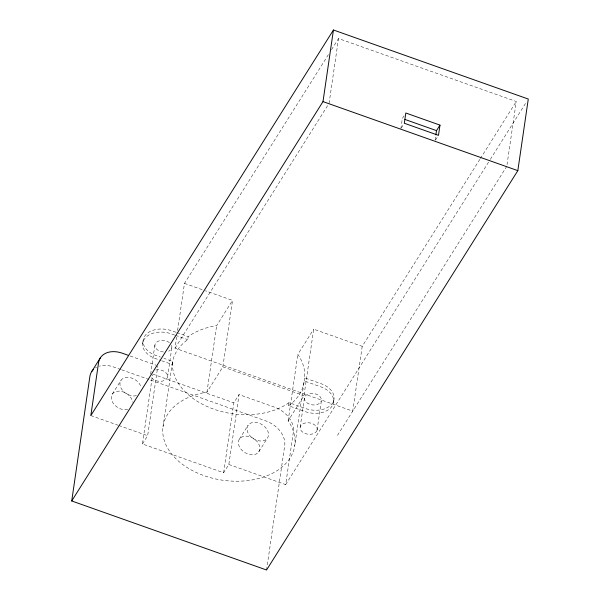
<?xml version="1.0" encoding="UTF-8"?>
<svg xmlns="http://www.w3.org/2000/svg" width="600" height="600" viewBox="0 0 600 600"><rect width="100%" height="100%" fill="white"/><g stroke="black" fill="none" stroke-linecap="round" stroke-linejoin="round"><path stroke-width="0.45" stroke-dasharray="3 2.25" d="M479.865 159.36L362.212 346.358L313.695 329.168L303.998 395.662L288.12 420.893A66.547 44.527 8.3 0 1 255.923 479.168A66.547 44.527 8.3 0 1 167.445 447.817A66.547 44.527 8.3 0 1 206.947 392.13L222.847 366.847L232.53 300.39L205.44 290.798M172.403 362.452L163.035 426.638M303.9 382.95L294.683 446.16M142.665 343.785L143.273 339.577M150.637 374.145L154.913 344.82M228.84 464.482L285.668 484.62L293.377 431.76A23.19 16.523 32.2 0 0 274.5 407.145L239.04 394.575L228.84 464.482L223.642 472.748L142.462 443.978L152.528 374.993M142.462 443.978L147.66 435.72L157.86 365.812M167.565 376.92L171.847 347.595M161.678 360.757L172.132 364.462L172.583 361.395L163.868 358.305M362.212 346.358L352.74 411.143L175.02 348.165L176.64 337.065M177.585 330.585L184.47 283.38L328.553 54.383M172.132 364.462A66.547 44.527 8.3 0 1 187.733 339.675L188.175 336.608A66.547 44.527 8.3 0 1 216.645 325.627L232.53 300.39M206.947 392.13L216.645 325.627M223.642 472.748L233.843 402.84L239.04 394.575M329.07 103.328L338.528 38.535L516.263 101.512L507.037 164.595M288.57 405.72A66.547 44.527 8.3 0 0 304.17 380.94L320.715 386.798A20.865 13.965 8.3 0 1 332.145 406.005A20.865 13.965 8.3 0 1 305.123 411.585L288.57 405.72L289.02 402.653L305.572 408.518A20.865 13.965 8.3 0 0 332.595 402.938A20.865 13.965 8.3 0 0 321.165 383.73L304.612 377.865A66.547 44.527 8.3 0 0 297.825 354.397L313.695 329.168M288.12 420.893L297.825 354.397M266.558 570L284.715 445.53A23.19 16.523 32.2 0 0 265.837 420.908L149.782 379.785M304.17 380.94L304.612 377.865M300.18 427.132L304.455 397.808M317.108 429.908L321.382 400.582A8.58 5.738 8.3 0 0 309.6 393.607A8.58 5.738 8.3 0 0 307.778 403.388A8.58 5.738 8.3 0 0 321.382 400.582M333.472 402.757L334.087 398.543M400.845 128.76L402.338 118.515L404.317 115.365M435.15 140.017L435.772 135.75M112.35 394.05L121.012 380.28M331.545 49.627L338.528 38.535M175.02 348.165L328.072 104.91M401.34 127.972L404.31 123.248M239.423 439.072L248.085 425.303M435.518 140.085L437.993 136.148M258.765 451.853A11.595 8.258 32.2 0 0 248.325 436.38A11.595 8.258 32.2 0 0 240.188 448.155A11.595 8.258 32.2 0 0 258.765 451.853L267.428 438.082A11.595 8.258 32.2 0 0 256.995 422.61A11.595 8.258 32.2 0 0 248.85 434.385A11.595 8.258 32.2 0 0 267.428 438.082M480.368 158.565L516.263 101.512M285.668 484.62L489.84 160.125M490.335 159.33L526.275 102.21M337.5 435.353L506.79 166.297M184.47 283.38L204.57 290.49M175.98 332.288L171.623 330.743A20.865 13.965 8.3 0 0 144.6 336.322A20.865 13.965 8.3 0 0 156.03 355.53L160.387 357.075M176.85 332.595L188.175 336.608M174.66 335.048L171.18 333.817A20.865 13.965 8.3 0 0 144.157 339.397A20.865 13.965 8.3 0 0 155.58 358.597L160.808 360.45M175.53 335.355L187.733 339.675M130.185 356.002L156.127 365.197M152.663 374.07L233.843 402.84M120.765 369.51L113.73 367.013A23.19 16.523 32.2 0 0 99.262 366.188M121.642 369.817L148.905 379.478M90.832 415.582L117.938 425.183M118.815 425.498L147.66 435.72M222.847 366.847L303.998 395.662M289.02 402.653A66.547 44.527 8.3 0 1 213.735 409.147A66.547 44.527 8.3 0 1 172.583 361.395M95.422 367.92A23.19 16.523 32.2 0 1 96.615 367.237M171.6 345.33A8.58 5.738 8.3 0 1 168.623 351.18M163.44 351.983A8.58 5.738 8.3 0 1 155.475 343.403A8.58 5.738 8.3 0 1 169.365 342.57M136.373 395.692A11.595 8.258 32.2 0 1 120.975 387.998A11.595 8.258 32.2 0 1 127.17 377.34A11.595 8.258 32.2 0 1 141.18 387.42M127.71 409.463A11.595 8.258 32.2 0 1 112.148 401.423A11.595 8.258 32.2 0 1 119.273 391.118A11.595 8.258 32.2 0 1 132.712 402.225M155.782 369.952A8.58 5.738 8.3 0 1 166.958 373.913A8.58 5.738 8.3 0 1 162.428 381.12A8.58 5.738 8.3 0 1 151.245 377.153M316.897 430.635L316.058 431.963A8.58 5.738 8.3 0 1 302.925 432.353A8.58 5.738 8.3 0 1 303.697 423.42A8.58 5.738 8.3 0 1 316.5 426.9L316.868 427.643A8.58 5.738 8.3 0 1 316.897 430.635"/><path stroke-width="0.9" d="M128.453 355.388L122.4 353.243A23.19 16.523 32.2 0 0 98.55 362.73L90.832 415.582L333.442 30L528.278 99.038L517.83 170.648L266.558 570L71.722 500.963L89.88 376.493A23.19 16.523 32.2 0 1 93.338 369.577M71.722 500.963L322.995 101.61L333.442 30M435.893 134.895L436.515 130.627L439.98 125.115L405.803 113.002L404.31 123.248L438.487 135.36L439.98 125.115M91.695 371.595L100.358 357.825M404.97 119.445L436.515 130.627M322.995 101.61L517.83 170.648"/></g></svg>
